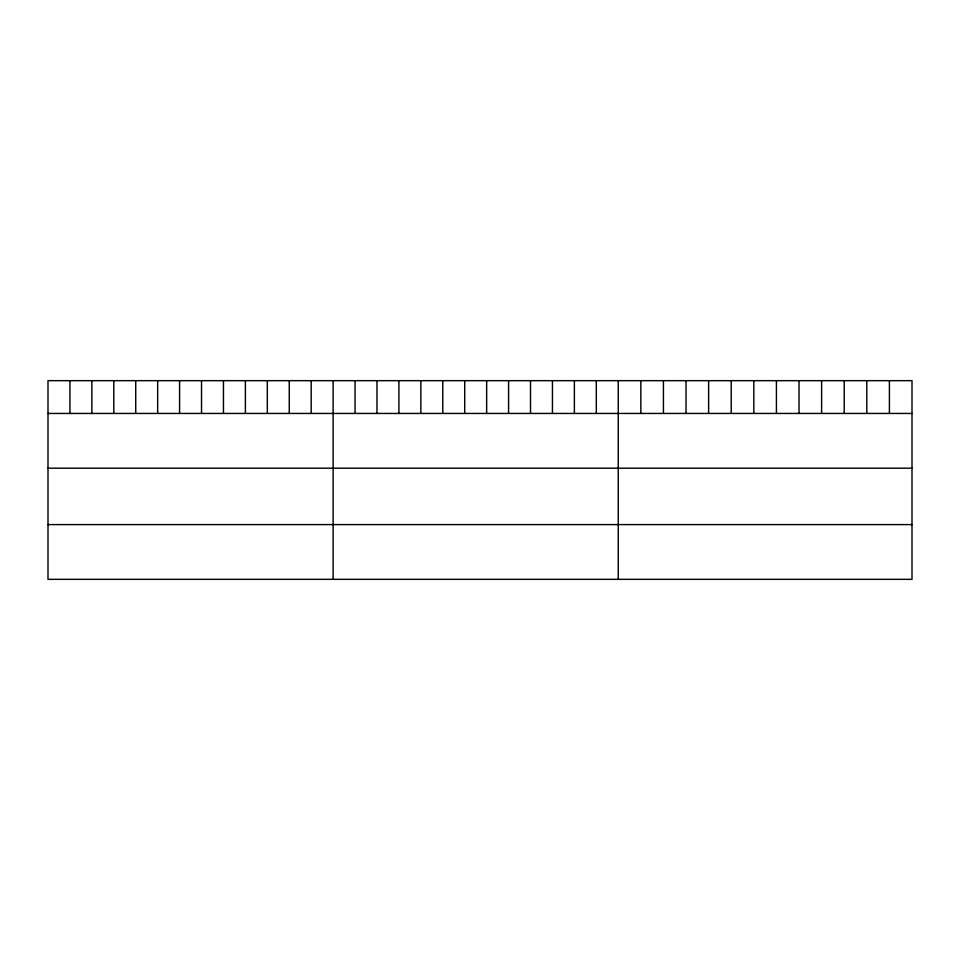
<?xml version="1.0" encoding="UTF-8"?>
<svg xmlns="http://www.w3.org/2000/svg" width="960" height="960" viewBox="0 0 960 960"><rect width="100%" height="100%" fill="white"/><g stroke="black" fill="none" stroke-linecap="round" stroke-linejoin="round"><path stroke-width="1.44" d="M912 413.448L912 579.336L48 579.336L48 380.664L912 380.664L912 413.448L48 413.448M48 468.192L912 468.192M48 524.592L912 524.592M889.404 380.664L889.404 413.448M866.808 380.664L866.808 413.448M844.212 380.664L844.212 413.448M821.616 380.664L821.616 413.448M799.02 380.664L799.02 413.448M776.424 380.664L776.424 413.448M753.816 380.664L753.816 413.448M731.22 380.664L731.22 413.448M708.624 380.664L708.624 413.448M686.028 380.664L686.028 413.448M663.432 380.664L663.432 413.448M640.836 380.664L640.836 413.448M618.24 380.664L618.24 579.336M596.304 380.664L596.304 413.448M574.38 380.664L574.38 413.448M552.444 380.664L552.444 413.448M530.508 380.664L530.508 413.448M508.584 380.664L508.584 413.448M486.648 380.664L486.648 413.448M464.712 380.664L464.712 413.448M442.776 380.664L442.776 413.448M420.852 380.664L420.852 413.448M398.916 380.664L398.916 413.448M376.98 380.664L376.98 413.448M355.056 380.664L355.056 413.448M333.12 380.664L333.12 579.336M311.184 380.664L311.184 413.448M289.26 380.664L289.26 413.448M267.324 380.664L267.324 413.448M245.388 380.664L245.388 413.448M223.464 380.664L223.464 413.448M201.528 380.664L201.528 413.448M179.592 380.664L179.592 413.448M157.656 380.664L157.656 413.448M135.732 380.664L135.732 413.448M113.796 380.664L113.796 413.448M91.86 380.664L91.86 413.448M69.936 380.664L69.936 413.448"/></g></svg>
